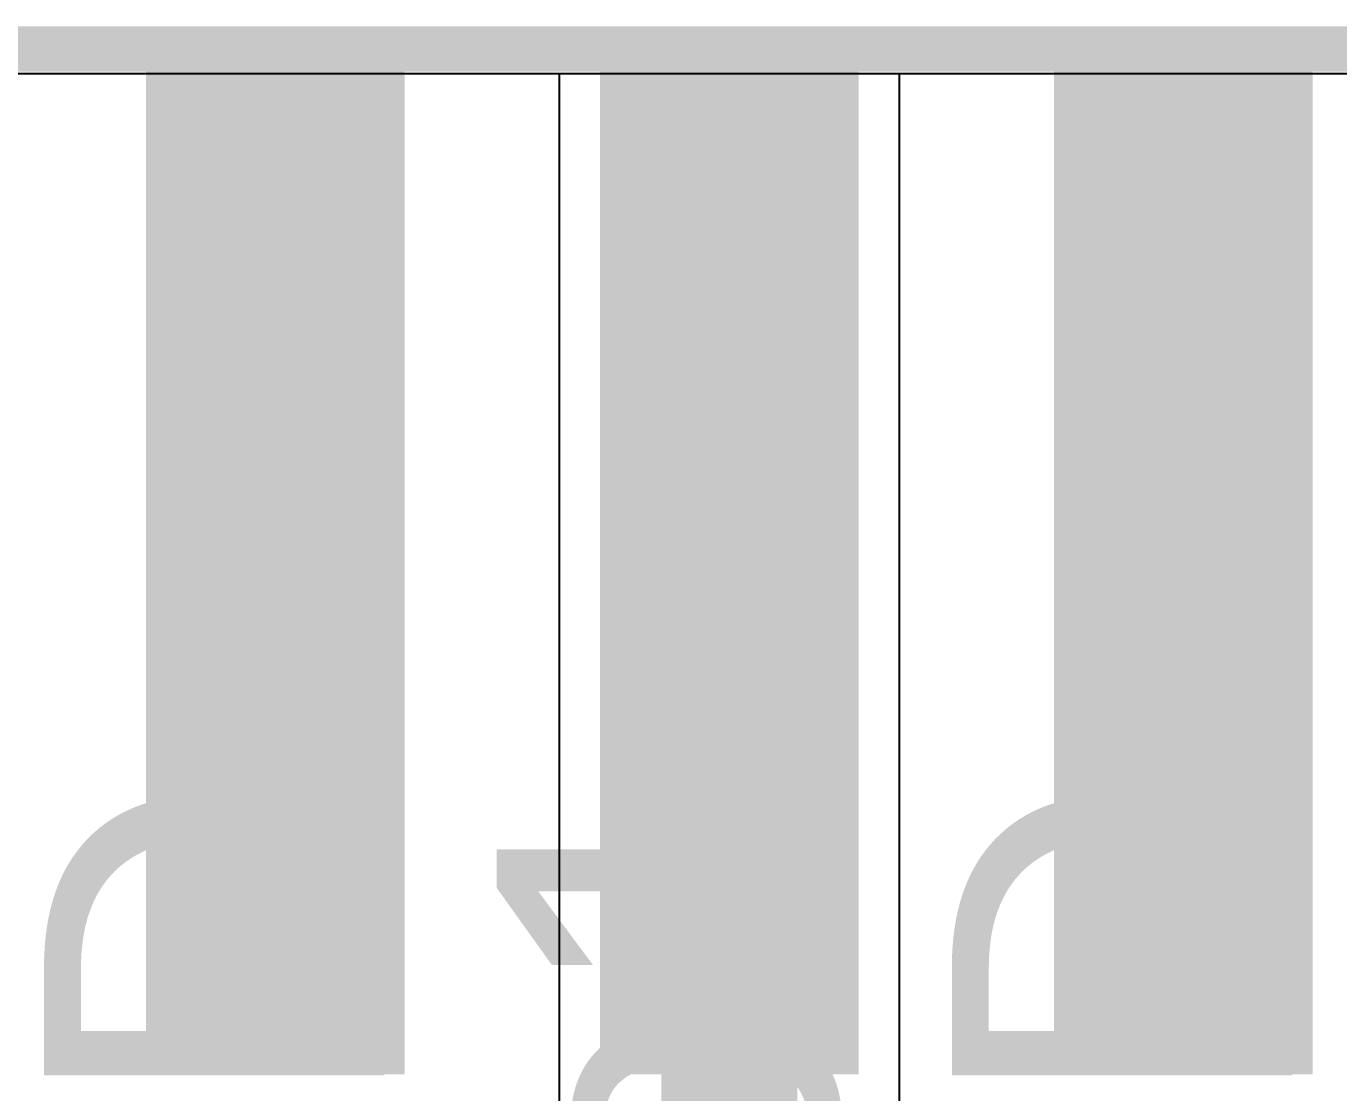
# Model space of a CAD drawing. Header units: millimetres. Extents: x -0.01 to 2.64, y -2.47 to 1.86.
# Drawn here: x 0.7951 to 1.0842, y 1.6199 to 1.855 of the extents above; entities that cross this region are included whole.
import ezdxf

# ---------------------------------------------------------------- set-up
doc = ezdxf.new("R2010")
doc.units = ezdxf.units.MM
doc.header["$MEASUREMENT"] = 0
for name, color, linetype in [('BottomLayer', 5, 'Continuous'), ('BottomSolder', 6, 'Continuous'), ('Mechanical1', 6, 'Continuous'), ('MidLayer1', 16, 'Continuous'), ('MidLayer2', 76, 'Continuous'), ('TopLayer', 1, 'Continuous'), ('TopOverlay', 2, 'Continuous'), ('TopSolder', 216, 'Continuous'), ('ViaHoleLayer', 16, 'Continuous')]:
    doc.layers.add(name, color=color, linetype=linetype)
doc.styles.add('Arial', font='', dxfattribs={"height": 0.2})
doc.styles.get('Arial').set_extended_font_data('Arial')

# ---------------------------------------------------------------- blocks, each defined once
blk = doc.blocks.new('H______7_P___100____33')
at = {"layer": 'TopLayer'}
for points in [[(-0.0275, -0.005), (0.0275, -0.005), (0.0275, -0.225), (-0.0275, -0.225)], [(0.0725, -0.005), (0.1275, -0.005), (0.1275, -0.225), (0.0725, -0.225)], [(0.1725, -0.005), (0.2275, -0.005), (0.2275, -0.225), (0.1725, -0.225)]]:
    blk.add_hatch(color=1, dxfattribs=at).paths.add_polyline_path(points)
at = {"layer": 'TopSolder'}
for points in [[(-0.0285, -0.004), (0.0285, -0.004), (0.0285, -0.226), (-0.0285, -0.226)], [(0.0715, -0.004), (0.1285, -0.004), (0.1285, -0.226), (0.0715, -0.226)], [(0.1715, -0.004), (0.2285, -0.004), (0.2285, -0.226), (0.1715, -0.226)]]:
    blk.add_hatch(color=216, dxfattribs=at).paths.add_polyline_path(points)

msp = doc.modelspace()

# ---------------------------------------------------------------- hatches: boundary and pattern name
at = {"layer": 'BottomLayer'}
h = msp.add_hatch(color=5, dxfattribs=at)
edge = h.paths.add_edge_path()
edge.add_arc((0.8335, 1.813), 0.01, 0, 360)
h = msp.add_hatch(color=5, dxfattribs=at)
edge = h.paths.add_edge_path()
edge.add_arc((0.8665, 1.813), 0.01, 0, 360)
h = msp.add_hatch(color=5, dxfattribs=at)
edge = h.paths.add_edge_path()
edge.add_arc((1.0335, 1.813), 0.01, 0, 360)
h = msp.add_hatch(color=5, dxfattribs=at)
edge = h.paths.add_edge_path()
edge.add_arc((1.0665, 1.813), 0.01, 0, 360)
h = msp.add_hatch(color=5, dxfattribs=at)
edge = h.paths.add_edge_path()
edge.add_arc((0.8335, 1.783), 0.01, 0, 360)
h = msp.add_hatch(color=5, dxfattribs=at)
edge = h.paths.add_edge_path()
edge.add_arc((0.8665, 1.783), 0.01, 0, 360)
h = msp.add_hatch(color=5, dxfattribs=at)
edge = h.paths.add_edge_path()
edge.add_arc((1.0335, 1.783), 0.01, 0, 360)
h = msp.add_hatch(color=5, dxfattribs=at)
edge = h.paths.add_edge_path()
edge.add_arc((1.0665, 1.783), 0.01, 0, 360)
h = msp.add_hatch(color=5, dxfattribs=at)
edge = h.paths.add_edge_path()
edge.add_arc((0.8335, 1.703), 0.01, 0, 360)
h = msp.add_hatch(color=5, dxfattribs=at)
edge = h.paths.add_edge_path()
edge.add_arc((0.8665, 1.703), 0.01, 0, 360)
h = msp.add_hatch(color=5, dxfattribs=at)
edge = h.paths.add_edge_path()
edge.add_arc((1.0335, 1.703), 0.01, 0, 360)
h = msp.add_hatch(color=5, dxfattribs=at)
edge = h.paths.add_edge_path()
edge.add_arc((1.0665, 1.703), 0.01, 0, 360)
h = msp.add_hatch(color=5, dxfattribs=at)
edge = h.paths.add_edge_path()
edge.add_arc((0.8335, 1.663), 0.01, 0, 360)
h = msp.add_hatch(color=5, dxfattribs=at)
edge = h.paths.add_edge_path()
edge.add_arc((0.8665, 1.663), 0.01, 0, 360)
h = msp.add_hatch(color=5, dxfattribs=at)
edge = h.paths.add_edge_path()
edge.add_arc((1.0335, 1.663), 0.01, 0, 360)
h = msp.add_hatch(color=5, dxfattribs=at)
edge = h.paths.add_edge_path()
edge.add_arc((1.0665, 1.663), 0.01, 0, 360)
at = {"layer": 'BottomSolder'}
h = msp.add_hatch(color=6, dxfattribs=at)
edge = h.paths.add_edge_path()
edge.add_arc((0.8335, 1.813), 0.011, 0, 360)
h = msp.add_hatch(color=6, dxfattribs=at)
edge = h.paths.add_edge_path()
edge.add_arc((0.8665, 1.813), 0.011, 0, 360)
h = msp.add_hatch(color=6, dxfattribs=at)
edge = h.paths.add_edge_path()
edge.add_arc((1.0335, 1.813), 0.011, 0, 360)
h = msp.add_hatch(color=6, dxfattribs=at)
edge = h.paths.add_edge_path()
edge.add_arc((1.0665, 1.813), 0.011, 0, 360)
h = msp.add_hatch(color=6, dxfattribs=at)
edge = h.paths.add_edge_path()
edge.add_arc((0.8335, 1.783), 0.011, 0, 360)
h = msp.add_hatch(color=6, dxfattribs=at)
edge = h.paths.add_edge_path()
edge.add_arc((0.8665, 1.783), 0.011, 0, 360)
h = msp.add_hatch(color=6, dxfattribs=at)
edge = h.paths.add_edge_path()
edge.add_arc((1.0335, 1.783), 0.011, 0, 360)
h = msp.add_hatch(color=6, dxfattribs=at)
edge = h.paths.add_edge_path()
edge.add_arc((1.0665, 1.783), 0.011, 0, 360)
h = msp.add_hatch(color=6, dxfattribs=at)
edge = h.paths.add_edge_path()
edge.add_arc((0.8335, 1.703), 0.011, 0, 360)
h = msp.add_hatch(color=6, dxfattribs=at)
edge = h.paths.add_edge_path()
edge.add_arc((0.8665, 1.703), 0.011, 0, 360)
h = msp.add_hatch(color=6, dxfattribs=at)
edge = h.paths.add_edge_path()
edge.add_arc((1.0335, 1.703), 0.011, 0, 360)
h = msp.add_hatch(color=6, dxfattribs=at)
edge = h.paths.add_edge_path()
edge.add_arc((1.0665, 1.703), 0.011, 0, 360)
h = msp.add_hatch(color=6, dxfattribs=at)
edge = h.paths.add_edge_path()
edge.add_arc((0.8335, 1.663), 0.011, 0, 360)
h = msp.add_hatch(color=6, dxfattribs=at)
edge = h.paths.add_edge_path()
edge.add_arc((0.8665, 1.663), 0.011, 0, 360)
h = msp.add_hatch(color=6, dxfattribs=at)
edge = h.paths.add_edge_path()
edge.add_arc((1.0335, 1.663), 0.011, 0, 360)
h = msp.add_hatch(color=6, dxfattribs=at)
edge = h.paths.add_edge_path()
edge.add_arc((1.0665, 1.663), 0.011, 0, 360)
at = {"layer": 'MidLayer1'}
h = msp.add_hatch(color=16, dxfattribs=at)
edge = h.paths.add_edge_path()
edge.add_arc((0.8335, 1.813), 0.01, 0, 360)
h = msp.add_hatch(color=16, dxfattribs=at)
edge = h.paths.add_edge_path()
edge.add_arc((0.8665, 1.813), 0.01, 0, 360)
h = msp.add_hatch(color=16, dxfattribs=at)
edge = h.paths.add_edge_path()
edge.add_arc((1.0335, 1.813), 0.01, 0, 360)
h = msp.add_hatch(color=16, dxfattribs=at)
edge = h.paths.add_edge_path()
edge.add_arc((1.0665, 1.813), 0.01, 0, 360)
h = msp.add_hatch(color=16, dxfattribs=at)
edge = h.paths.add_edge_path()
edge.add_arc((0.8335, 1.783), 0.01, 0, 360)
h = msp.add_hatch(color=16, dxfattribs=at)
edge = h.paths.add_edge_path()
edge.add_arc((0.8665, 1.783), 0.01, 0, 360)
h = msp.add_hatch(color=16, dxfattribs=at)
edge = h.paths.add_edge_path()
edge.add_arc((1.0335, 1.783), 0.01, 0, 360)
h = msp.add_hatch(color=16, dxfattribs=at)
edge = h.paths.add_edge_path()
edge.add_arc((1.0665, 1.783), 0.01, 0, 360)
h = msp.add_hatch(color=16, dxfattribs=at)
edge = h.paths.add_edge_path()
edge.add_arc((0.8335, 1.703), 0.01, 0, 360)
h = msp.add_hatch(color=16, dxfattribs=at)
edge = h.paths.add_edge_path()
edge.add_arc((0.8665, 1.703), 0.01, 0, 360)
h = msp.add_hatch(color=16, dxfattribs=at)
edge = h.paths.add_edge_path()
edge.add_arc((1.0335, 1.703), 0.01, 0, 360)
h = msp.add_hatch(color=16, dxfattribs=at)
edge = h.paths.add_edge_path()
edge.add_arc((1.0665, 1.703), 0.01, 0, 360)
h = msp.add_hatch(color=16, dxfattribs=at)
edge = h.paths.add_edge_path()
edge.add_arc((0.8335, 1.663), 0.01, 0, 360)
h = msp.add_hatch(color=16, dxfattribs=at)
edge = h.paths.add_edge_path()
edge.add_arc((0.8665, 1.663), 0.01, 0, 360)
h = msp.add_hatch(color=16, dxfattribs=at)
edge = h.paths.add_edge_path()
edge.add_arc((1.0335, 1.663), 0.01, 0, 360)
h = msp.add_hatch(color=16, dxfattribs=at)
edge = h.paths.add_edge_path()
edge.add_arc((1.0665, 1.663), 0.01, 0, 360)
at = {"layer": 'MidLayer2'}
h = msp.add_hatch(color=76, dxfattribs=at)
edge = h.paths.add_edge_path()
edge.add_arc((0.8335, 1.813), 0.01, 0, 360)
h = msp.add_hatch(color=76, dxfattribs=at)
edge = h.paths.add_edge_path()
edge.add_arc((0.8665, 1.813), 0.01, 0, 360)
h = msp.add_hatch(color=76, dxfattribs=at)
edge = h.paths.add_edge_path()
edge.add_arc((1.0335, 1.813), 0.01, 0, 360)
h = msp.add_hatch(color=76, dxfattribs=at)
edge = h.paths.add_edge_path()
edge.add_arc((1.0665, 1.813), 0.01, 0, 360)
h = msp.add_hatch(color=76, dxfattribs=at)
edge = h.paths.add_edge_path()
edge.add_arc((0.8335, 1.783), 0.01, 0, 360)
h = msp.add_hatch(color=76, dxfattribs=at)
edge = h.paths.add_edge_path()
edge.add_arc((0.8665, 1.783), 0.01, 0, 360)
h = msp.add_hatch(color=76, dxfattribs=at)
edge = h.paths.add_edge_path()
edge.add_arc((1.0335, 1.783), 0.01, 0, 360)
h = msp.add_hatch(color=76, dxfattribs=at)
edge = h.paths.add_edge_path()
edge.add_arc((1.0665, 1.783), 0.01, 0, 360)
h = msp.add_hatch(color=76, dxfattribs=at)
edge = h.paths.add_edge_path()
edge.add_arc((0.8335, 1.703), 0.01, 0, 360)
h = msp.add_hatch(color=76, dxfattribs=at)
edge = h.paths.add_edge_path()
edge.add_arc((0.8665, 1.703), 0.01, 0, 360)
h = msp.add_hatch(color=76, dxfattribs=at)
edge = h.paths.add_edge_path()
edge.add_arc((1.0335, 1.703), 0.01, 0, 360)
h = msp.add_hatch(color=76, dxfattribs=at)
edge = h.paths.add_edge_path()
edge.add_arc((1.0665, 1.703), 0.01, 0, 360)
h = msp.add_hatch(color=76, dxfattribs=at)
edge = h.paths.add_edge_path()
edge.add_arc((0.8335, 1.663), 0.01, 0, 360)
h = msp.add_hatch(color=76, dxfattribs=at)
edge = h.paths.add_edge_path()
edge.add_arc((0.8665, 1.663), 0.01, 0, 360)
h = msp.add_hatch(color=76, dxfattribs=at)
edge = h.paths.add_edge_path()
edge.add_arc((1.0335, 1.663), 0.01, 0, 360)
h = msp.add_hatch(color=76, dxfattribs=at)
edge = h.paths.add_edge_path()
edge.add_arc((1.0665, 1.663), 0.01, 0, 360)
at = {"layer": 'TopLayer'}
h = msp.add_hatch(color=1, dxfattribs=at)
edge = h.paths.add_edge_path()
edge.add_arc((0.8335, 1.813), 0.01, 0, 360)
h = msp.add_hatch(color=1, dxfattribs=at)
edge = h.paths.add_edge_path()
edge.add_arc((0.8665, 1.813), 0.01, 0, 360)
h = msp.add_hatch(color=1, dxfattribs=at)
edge = h.paths.add_edge_path()
edge.add_arc((1.0335, 1.813), 0.01, 0, 360)
h = msp.add_hatch(color=1, dxfattribs=at)
edge = h.paths.add_edge_path()
edge.add_arc((1.0665, 1.813), 0.01, 0, 360)
h = msp.add_hatch(color=1, dxfattribs=at)
edge = h.paths.add_edge_path()
edge.add_arc((0.8335, 1.783), 0.01, 0, 360)
h = msp.add_hatch(color=1, dxfattribs=at)
edge = h.paths.add_edge_path()
edge.add_arc((0.8665, 1.783), 0.01, 0, 360)
h = msp.add_hatch(color=1, dxfattribs=at)
edge = h.paths.add_edge_path()
edge.add_arc((1.0335, 1.783), 0.01, 0, 360)
h = msp.add_hatch(color=1, dxfattribs=at)
edge = h.paths.add_edge_path()
edge.add_arc((1.0665, 1.783), 0.01, 0, 360)
h = msp.add_hatch(color=1, dxfattribs=at)
edge = h.paths.add_edge_path()
edge.add_arc((0.8335, 1.703), 0.01, 0, 360)
h = msp.add_hatch(color=1, dxfattribs=at)
edge = h.paths.add_edge_path()
edge.add_arc((0.8665, 1.703), 0.01, 0, 360)
h = msp.add_hatch(color=1, dxfattribs=at)
edge = h.paths.add_edge_path()
edge.add_arc((1.0335, 1.703), 0.01, 0, 360)
h = msp.add_hatch(color=1, dxfattribs=at)
edge = h.paths.add_edge_path()
edge.add_arc((1.0665, 1.703), 0.01, 0, 360)
h = msp.add_hatch(color=1, dxfattribs=at)
edge = h.paths.add_edge_path()
edge.add_arc((0.8335, 1.663), 0.01, 0, 360)
h = msp.add_hatch(color=1, dxfattribs=at)
edge = h.paths.add_edge_path()
edge.add_arc((0.8665, 1.663), 0.01, 0, 360)
h = msp.add_hatch(color=1, dxfattribs=at)
edge = h.paths.add_edge_path()
edge.add_arc((1.0335, 1.663), 0.01, 0, 360)
h = msp.add_hatch(color=1, dxfattribs=at)
edge = h.paths.add_edge_path()
edge.add_arc((1.0665, 1.663), 0.01, 0, 360)
at = {"layer": 'TopSolder'}
h = msp.add_hatch(color=216, dxfattribs=at)
edge = h.paths.add_edge_path()
edge.add_arc((0.8335, 1.813), 0.011, 0, 360)
h = msp.add_hatch(color=216, dxfattribs=at)
edge = h.paths.add_edge_path()
edge.add_arc((0.8665, 1.813), 0.011, 0, 360)
h = msp.add_hatch(color=216, dxfattribs=at)
edge = h.paths.add_edge_path()
edge.add_arc((1.0335, 1.813), 0.011, 0, 360)
h = msp.add_hatch(color=216, dxfattribs=at)
edge = h.paths.add_edge_path()
edge.add_arc((1.0665, 1.813), 0.011, 0, 360)
h = msp.add_hatch(color=216, dxfattribs=at)
edge = h.paths.add_edge_path()
edge.add_arc((0.8335, 1.783), 0.011, 0, 360)
h = msp.add_hatch(color=216, dxfattribs=at)
edge = h.paths.add_edge_path()
edge.add_arc((0.8665, 1.783), 0.011, 0, 360)
h = msp.add_hatch(color=216, dxfattribs=at)
edge = h.paths.add_edge_path()
edge.add_arc((1.0335, 1.783), 0.011, 0, 360)
h = msp.add_hatch(color=216, dxfattribs=at)
edge = h.paths.add_edge_path()
edge.add_arc((1.0665, 1.783), 0.011, 0, 360)
h = msp.add_hatch(color=216, dxfattribs=at)
edge = h.paths.add_edge_path()
edge.add_arc((0.8335, 1.703), 0.011, 0, 360)
h = msp.add_hatch(color=216, dxfattribs=at)
edge = h.paths.add_edge_path()
edge.add_arc((0.8665, 1.703), 0.011, 0, 360)
h = msp.add_hatch(color=216, dxfattribs=at)
edge = h.paths.add_edge_path()
edge.add_arc((1.0335, 1.703), 0.011, 0, 360)
h = msp.add_hatch(color=216, dxfattribs=at)
edge = h.paths.add_edge_path()
edge.add_arc((1.0665, 1.703), 0.011, 0, 360)
h = msp.add_hatch(color=216, dxfattribs=at)
edge = h.paths.add_edge_path()
edge.add_arc((0.8335, 1.663), 0.011, 0, 360)
h = msp.add_hatch(color=216, dxfattribs=at)
edge = h.paths.add_edge_path()
edge.add_arc((0.8665, 1.663), 0.011, 0, 360)
h = msp.add_hatch(color=216, dxfattribs=at)
edge = h.paths.add_edge_path()
edge.add_arc((1.0335, 1.663), 0.011, 0, 360)
h = msp.add_hatch(color=216, dxfattribs=at)
edge = h.paths.add_edge_path()
edge.add_arc((1.0665, 1.663), 0.011, 0, 360)
at = {"layer": 'ViaHoleLayer'}
h = msp.add_hatch(color=16, dxfattribs=at)
edge = h.paths.add_edge_path()
edge.add_arc((0.8335, 1.813), 0.005, 0, 360)
h = msp.add_hatch(color=16, dxfattribs=at)
edge = h.paths.add_edge_path()
edge.add_arc((0.8665, 1.813), 0.005, 0, 360)
h = msp.add_hatch(color=16, dxfattribs=at)
edge = h.paths.add_edge_path()
edge.add_arc((1.0335, 1.813), 0.005, 0, 360)
h = msp.add_hatch(color=16, dxfattribs=at)
edge = h.paths.add_edge_path()
edge.add_arc((1.0665, 1.813), 0.005, 0, 360)
h = msp.add_hatch(color=16, dxfattribs=at)
edge = h.paths.add_edge_path()
edge.add_arc((0.8335, 1.783), 0.005, 0, 360)
h = msp.add_hatch(color=16, dxfattribs=at)
edge = h.paths.add_edge_path()
edge.add_arc((0.8665, 1.783), 0.005, 0, 360)
h = msp.add_hatch(color=16, dxfattribs=at)
edge = h.paths.add_edge_path()
edge.add_arc((1.0335, 1.783), 0.005, 0, 360)
h = msp.add_hatch(color=16, dxfattribs=at)
edge = h.paths.add_edge_path()
edge.add_arc((1.0665, 1.783), 0.005, 0, 360)
h = msp.add_hatch(color=16, dxfattribs=at)
edge = h.paths.add_edge_path()
edge.add_arc((0.8335, 1.703), 0.005, 0, 360)
h = msp.add_hatch(color=16, dxfattribs=at)
edge = h.paths.add_edge_path()
edge.add_arc((0.8665, 1.703), 0.005, 0, 360)
h = msp.add_hatch(color=16, dxfattribs=at)
edge = h.paths.add_edge_path()
edge.add_arc((1.0335, 1.703), 0.005, 0, 360)
h = msp.add_hatch(color=16, dxfattribs=at)
edge = h.paths.add_edge_path()
edge.add_arc((1.0665, 1.703), 0.005, 0, 360)
h = msp.add_hatch(color=16, dxfattribs=at)
edge = h.paths.add_edge_path()
edge.add_arc((0.8335, 1.663), 0.005, 0, 360)
h = msp.add_hatch(color=16, dxfattribs=at)
edge = h.paths.add_edge_path()
edge.add_arc((0.8665, 1.663), 0.005, 0, 360)
h = msp.add_hatch(color=16, dxfattribs=at)
edge = h.paths.add_edge_path()
edge.add_arc((1.0335, 1.663), 0.005, 0, 360)
h = msp.add_hatch(color=16, dxfattribs=at)
edge = h.paths.add_edge_path()
edge.add_arc((1.0665, 1.663), 0.005, 0, 360)

# ---------------------------------------------------------------- linework, layer by layer
at = {"layer": 'BottomLayer'}
msp.add_line((0.00541, 1.84459), (1.42562, 1.84459), dxfattribs=at)
at = {"layer": 'Mechanical1', "const_width": 0.01}
msp.add_lwpolyline([(0, 1.85), (1.7, 1.85)], dxfattribs=at)
at = {"layer": 'MidLayer1'}
msp.add_line((0.00541, 1.84459), (1.45751, 1.84459), dxfattribs=at)
at = {"layer": 'MidLayer2'}
msp.add_line((0.00541, 1.84459), (1.45751, 1.84459), dxfattribs=at)
at = {"layer": 'TopLayer'}
for p, q in [((0.7875, 1.84459), (0.9125, 1.84459)), ((0.9125, 1.84459), (0.9125, 1.615)), ((0.9875, 1.615), (0.9875, 1.84459)), ((0.9875, 1.84459), (1.1125, 1.84459))]:
    msp.add_line(p, q, dxfattribs=at)
at = {"layer": 'TopLayer', "const_width": 0.03}
msp.add_lwpolyline([(0.95, 1.383), (0.95, 1.735)], dxfattribs=at)
at = {"layer": 'TopLayer', "const_width": 0.015}
msp.add_lwpolyline([(0.9425, 1.735, 1), (0.9575, 1.735, 1)], format="xyb", close=True, dxfattribs=at)

# ---------------------------------------------------------------- block references
msp.add_blockref('H______7_P___100____33', (0.85, 1.85))

# ---------------------------------------------------------------- texts
at = {"layer": 'TopOverlay', "style": 'Arial'}
for s, p in [('Vcc1', (0.97373, 1.46335)), ('GND', (0.87401, 1.45801)), ('GND', (1.07401, 1.45801))]:
    msp.add_text(s, height=0.075, rotation=90, dxfattribs=at).set_placement(p)

doc.saveas('drawing.dxf')
